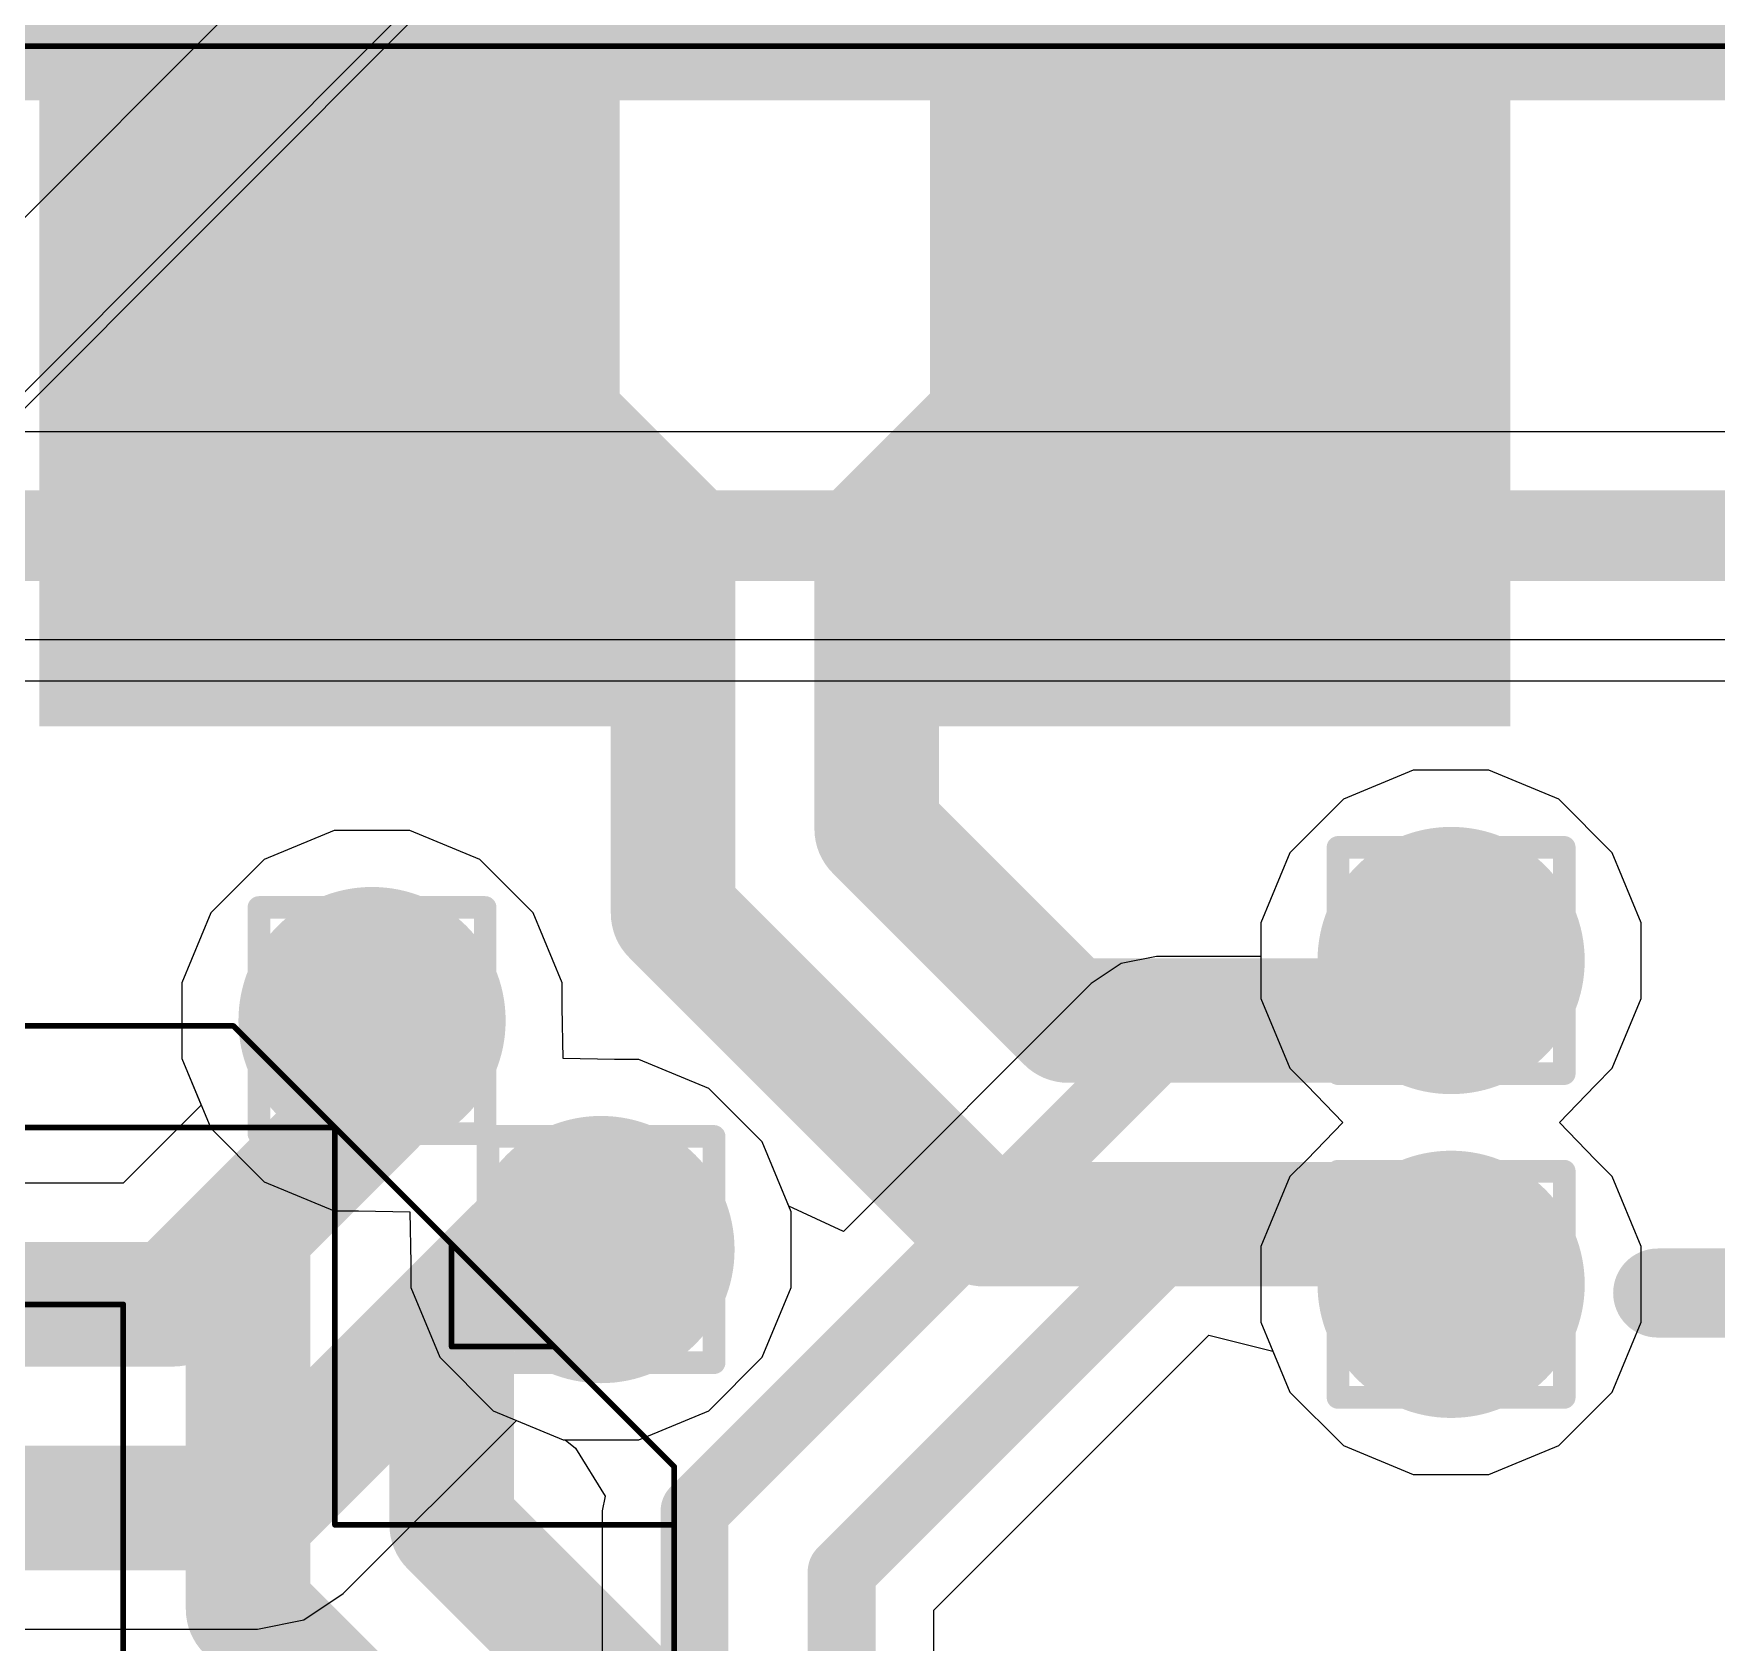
# Model space of a CAD drawing. Header units: inches. Extents: x -6 to 5433, y -4 to 5447.
# Drawn here: x 25.694 to 29.472, y 29.911 to 33.523 of the extents above; entities that cross this region are included whole.
import ezdxf

# ---------------------------------------------------------------- set-up
doc = ezdxf.new("R2010")
doc.units = ezdxf.units.IN
for name, color, linetype in [('Bottom Layer', 5, 'Continuous'), ('Bottom Paste', 16, 'Continuous'), ('Bottom Solder', 6, 'Continuous'), ('Drill Drawing', 1, 'Continuous'), ('Ground', 16, 'Continuous'), ('Mechanical 4', 56, 'Continuous'), ('Power', 76, 'Continuous'), ('Top Layer', 1, 'Continuous'), ('Top Overlay', 2, 'Continuous'), ('Top Solder', 216, 'Continuous'), ('Via Holes', 16, 'Continuous')]:
    doc.layers.add(name, color=color, linetype=linetype)

msp = doc.modelspace()

# ---------------------------------------------------------------- hatches: boundary and pattern name
at = {"layer": 'Bottom Layer'}
for points in [[(26.90814659, 34.26905007999999), (26.90814659, 32.0690494), (25.80814625, 32.0690494), (25.80814625, 34.26905007999999)], [(28.90814767, 34.26905007999999), (28.90814767, 32.0690494), (27.80814733, 32.0690494), (27.80814733, 34.26905007999999)]]:
    msp.add_hatch(color=5, dxfattribs=at).paths.add_polyline_path(points)
h = msp.add_hatch(color=5, dxfattribs=at)
edge = h.paths.add_edge_path()
edge.add_arc((28.8767393, 31.44190816), 0.2999994, 0, 360)
h = msp.add_hatch(color=5, dxfattribs=at)
edge = h.paths.add_edge_path()
edge.add_arc((26.45369106, 31.30700621999999), 0.2999994, 0, 360)
h = msp.add_hatch(color=5, dxfattribs=at)
edge = h.paths.add_edge_path()
edge.add_arc((26.96775658, 30.7929407), 0.2999994, 0, 360)
h = msp.add_hatch(color=5, dxfattribs=at)
edge = h.paths.add_edge_path()
edge.add_arc((28.8767393, 30.71490936), 0.2999994, 0, 360)
at = {"layer": 'Bottom Paste'}
for points in [[(26.90814659, 34.26905007999999), (26.90814659, 32.0690494), (25.80814625, 32.0690494), (25.80814625, 34.26905007999999)], [(28.90814767, 34.26905007999999), (28.90814767, 32.0690494), (27.80814733, 32.0690494), (27.80814733, 34.26905007999999)]]:
    msp.add_hatch(color=16, dxfattribs=at).paths.add_polyline_path(points)
at = {"layer": 'Bottom Solder'}
for points in [[(27.00974659, 34.37065008), (27.00974659, 31.9674494), (25.70654625, 31.9674494), (25.70654625, 34.37065008)], [(29.00974767, 34.37065008), (29.00974767, 31.9674494), (27.70654733, 31.9674494), (27.70654733, 34.37065008)]]:
    msp.add_hatch(color=6, dxfattribs=at).paths.add_polyline_path(points)
at = {"layer": 'Ground'}
h = msp.add_hatch(color=16, dxfattribs=at)
edge = h.paths.add_edge_path()
edge.add_arc((28.8767393, 31.44190816), 0.2999994, 0, 360)
h = msp.add_hatch(color=16, dxfattribs=at)
edge = h.paths.add_edge_path()
edge.add_arc((26.45369106, 31.30700621999999), 0.2999994, 0, 360)
h = msp.add_hatch(color=16, dxfattribs=at)
edge = h.paths.add_edge_path()
edge.add_arc((26.96775658, 30.7929407), 0.2999994, 0, 360)
h = msp.add_hatch(color=16, dxfattribs=at)
edge = h.paths.add_edge_path()
edge.add_arc((28.8767393, 30.71490936), 0.2999994, 0, 360)
at = {"layer": 'Power'}
h = msp.add_hatch(color=76, dxfattribs=at)
edge = h.paths.add_edge_path()
edge.add_arc((28.8767393, 31.44190816), 0.2999994, 0, 360)
h = msp.add_hatch(color=76, dxfattribs=at)
edge = h.paths.add_edge_path()
edge.add_arc((26.45369106, 31.30700621999999), 0.2999994, 0, 360)
h = msp.add_hatch(color=76, dxfattribs=at)
edge = h.paths.add_edge_path()
edge.add_arc((26.96775658, 30.7929407), 0.2999994, 0, 360)
h = msp.add_hatch(color=76, dxfattribs=at)
edge = h.paths.add_edge_path()
edge.add_arc((28.8767393, 30.71490936), 0.2999994, 0, 360)
at = {"layer": 'Top Layer'}
h = msp.add_hatch(color=1, dxfattribs=at)
edge = h.paths.add_edge_path()
edge.add_arc((28.8767393, 31.44190816), 0.2999994, 0, 360)
h = msp.add_hatch(color=1, dxfattribs=at)
edge = h.paths.add_edge_path()
edge.add_arc((26.45369106, 31.30700621999999), 0.2999994, 0, 360)
h = msp.add_hatch(color=1, dxfattribs=at)
edge = h.paths.add_edge_path()
edge.add_arc((26.96775658, 30.7929407), 0.2999994, 0, 360)
h = msp.add_hatch(color=1, dxfattribs=at)
edge = h.paths.add_edge_path()
edge.add_arc((28.8767393, 30.71490936), 0.2999994, 0, 360)
at = {"layer": 'Via Holes'}
h = msp.add_hatch(color=7, dxfattribs=at)
edge = h.paths.add_edge_path()
edge.add_arc((28.8767393, 31.44190816), 0.1499997, 0, 360)
h = msp.add_hatch(color=7, dxfattribs=at)
edge = h.paths.add_edge_path()
edge.add_arc((26.45369106, 31.30700621999999), 0.1499997, 0, 360)
h = msp.add_hatch(color=7, dxfattribs=at)
edge = h.paths.add_edge_path()
edge.add_arc((26.96775658, 30.7929407), 0.1499997, 0, 360)
h = msp.add_hatch(color=7, dxfattribs=at)
edge = h.paths.add_edge_path()
edge.add_arc((28.8767393, 30.71490936), 0.1499997, 0, 360)

# ---------------------------------------------------------------- linework, layer by layer
at = {"layer": 'Bottom Layer'}
msp.add_line((36.28905112, 32.0690494), (18.45814698, 32.0690494), dxfattribs=at)
for points in [[(26.35814642, 33.16904974, 0.2794, 0.2794, 0), (27.12954696, 32.3976492, 0.2794, 0.2794, 0)], [(27.58674696, 32.3976492, 0.2794, 0.2794, 0), (28.3581475, 33.16904974, 0.2794, 0.2794, 0)], [(27.12954696, 31.54770678, 0.2794, 0.2794, 0), (27.12954696, 32.3976492, 0.2794, 0.2794, 0)], [(27.58674696, 31.7370841, 0.2794, 0.2794, 0), (27.58674696, 32.3976492, 0.2794, 0.2794, 0)], [(27.58674696, 31.7370841, 0.2794, 0.2794, 0), (28.0168223, 31.30700876, 0.2794, 0.2794, 0)], [(27.12954696, 31.54770678, 0.2794, 0.2794, 0), (27.82744498, 30.84980876, 0.2794, 0.2794, 0)], [(28.8767393, 31.30701384, 0.2794, 0.2794, 0), (28.8767393, 31.44190816, 0.2794, 0.2794, 0)], [(26.45369106, 31.1162319, 0.2794, 0.2794, 0), (26.45369106, 31.30700621999999, 0.2794, 0.2794, 0)], [(28.0168223, 31.30700876, 0.2794, 0.2794, 0), (28.87673422, 31.30700876, 0.2794, 0.2794, 0)], [(28.87673422, 31.30700876, 0.2794, 0.2794, 0), (28.8767393, 31.30701384, 0.2794, 0.2794, 0)], [(26.17520546, 30.8377463, 0.2794, 0.2794, 0), (26.45369106, 31.1162319, 0.2794, 0.2794, 0)], [(27.82744498, 30.84980876, 0.2794, 0.2794, 0), (28.87673422, 30.84980876, 0.2794, 0.2794, 0)], [(28.87673422, 30.84980876, 0.2794, 0.2794, 0), (28.8767393, 30.84980368, 0.2794, 0.2794, 0)], [(28.8767393, 30.71490936, 0.2794, 0.2794, 0), (28.8767393, 30.84980368, 0.2794, 0.2794, 0)], [(26.17520546, 29.98561948, 0.2794, 0.2794, 0), (26.17520546, 30.8377463, 0.2794, 0.2794, 0)], [(26.63240546, 30.64836898, 0.2794, 0.2794, 0), (26.77697718, 30.7929407, 0.2794, 0.2794, 0)], [(26.77697718, 30.7929407, 0.2794, 0.2794, 0), (26.96775658, 30.7929407, 0.2794, 0.2794, 0)], [(26.63240546, 30.1749968, 0.2794, 0.2794, 0), (26.63240546, 30.64836898, 0.2794, 0.2794, 0)], [(26.63240546, 30.1749968, 0.2794, 0.2794, 0), (29.33393422, 27.47346804, 0.2794, 0.2794, 0)], [(26.17520546, 29.98561948, 0.2794, 0.2794, 0), (28.87673422, 27.28409072, 0.2794, 0.2794, 0)]]:
    msp.add_lwpolyline(points, format="xyseb", dxfattribs=at)
for points in [[(26.28829642, 33.16904974, 0.1397, 0.1397, 1), (26.42799642, 33.16904974, 0.1397, 0.1397, 1)], [(28.2882975, 33.16904974, 0.1397, 0.1397, 1), (28.4279975, 33.16904974, 0.1397, 0.1397, 1)], [(27.05969696, 32.3976492, 0.1397, 0.1397, 1), (27.19939696, 32.3976492, 0.1397, 0.1397, 1)], [(27.05969696, 32.3976492, 0.1397, 0.1397, 1), (27.19939696, 32.3976492, 0.1397, 0.1397, 1)], [(27.51689696, 32.3976492, 0.1397, 0.1397, 1), (27.65659696, 32.3976492, 0.1397, 0.1397, 1)], [(27.51689696, 32.3976492, 0.1397, 0.1397, 1), (27.65659696, 32.3976492, 0.1397, 0.1397, 1)], [(27.51689696, 31.7370841, 0.1397, 0.1397, 1), (27.65659696, 31.7370841, 0.1397, 0.1397, 1)], [(27.51689696, 31.7370841, 0.1397, 0.1397, 1), (27.65659696, 31.7370841, 0.1397, 0.1397, 1)], [(27.05969696, 31.54770678, 0.1397, 0.1397, 1), (27.19939696, 31.54770678, 0.1397, 0.1397, 1)], [(27.05969696, 31.54770678, 0.1397, 0.1397, 1), (27.19939696, 31.54770678, 0.1397, 0.1397, 1)], [(28.8068893, 31.44190816, 0.1397, 0.1397, 1), (28.9465893, 31.44190816, 0.1397, 0.1397, 1)], [(26.38384106, 31.30700621999999, 0.1397, 0.1397, 1), (26.52354106, 31.30700621999999, 0.1397, 0.1397, 1)], [(27.9469723, 31.30700876, 0.1397, 0.1397, 1), (28.0866723, 31.30700876, 0.1397, 0.1397, 1)], [(27.9469723, 31.30700876, 0.1397, 0.1397, 1), (28.0866723, 31.30700876, 0.1397, 0.1397, 1)], [(28.80688422, 31.30700876, 0.1397, 0.1397, 1), (28.94658422, 31.30700876, 0.1397, 0.1397, 1)], [(28.80688422, 31.30700876, 0.1397, 0.1397, 1), (28.94658422, 31.30700876, 0.1397, 0.1397, 1)], [(28.8068893, 31.30701384, 0.1397, 0.1397, 1), (28.9465893, 31.30701384, 0.1397, 0.1397, 1)], [(28.8068893, 31.30701384, 0.1397, 0.1397, 1), (28.9465893, 31.30701384, 0.1397, 0.1397, 1)], [(26.38384106, 31.1162319, 0.1397, 0.1397, 1), (26.52354106, 31.1162319, 0.1397, 0.1397, 1)], [(26.38384106, 31.1162319, 0.1397, 0.1397, 1), (26.52354106, 31.1162319, 0.1397, 0.1397, 1)], [(27.75759498, 30.84980876, 0.1397, 0.1397, 1), (27.89729498, 30.84980876, 0.1397, 0.1397, 1)], [(27.75759498, 30.84980876, 0.1397, 0.1397, 1), (27.89729498, 30.84980876, 0.1397, 0.1397, 1)], [(28.80688422, 30.84980876, 0.1397, 0.1397, 1), (28.94658422, 30.84980876, 0.1397, 0.1397, 1)], [(28.80688422, 30.84980876, 0.1397, 0.1397, 1), (28.94658422, 30.84980876, 0.1397, 0.1397, 1)], [(28.8068893, 30.84980368, 0.1397, 0.1397, 1), (28.9465893, 30.84980368, 0.1397, 0.1397, 1)], [(28.8068893, 30.84980368, 0.1397, 0.1397, 1), (28.9465893, 30.84980368, 0.1397, 0.1397, 1)], [(26.10535546, 30.8377463, 0.1397, 0.1397, 1), (26.24505546, 30.8377463, 0.1397, 0.1397, 1)], [(26.10535546, 30.8377463, 0.1397, 0.1397, 1), (26.24505546, 30.8377463, 0.1397, 0.1397, 1)], [(26.70712718, 30.7929407, 0.1397, 0.1397, 1), (26.84682718, 30.7929407, 0.1397, 0.1397, 1)], [(26.70712718, 30.7929407, 0.1397, 0.1397, 1), (26.84682718, 30.7929407, 0.1397, 0.1397, 1)], [(26.89790658, 30.7929407, 0.1397, 0.1397, 1), (27.03760658, 30.7929407, 0.1397, 0.1397, 1)], [(28.8068893, 30.71490936, 0.1397, 0.1397, 1), (28.9465893, 30.71490936, 0.1397, 0.1397, 1)], [(26.56255546, 30.64836898, 0.1397, 0.1397, 1), (26.70225546, 30.64836898, 0.1397, 0.1397, 1)], [(26.56255546, 30.64836898, 0.1397, 0.1397, 1), (26.70225546, 30.64836898, 0.1397, 0.1397, 1)], [(26.56255546, 30.1749968, 0.1397, 0.1397, 1), (26.70225546, 30.1749968, 0.1397, 0.1397, 1)], [(26.56255546, 30.1749968, 0.1397, 0.1397, 1), (26.70225546, 30.1749968, 0.1397, 0.1397, 1)], [(26.10535546, 29.98561948, 0.1397, 0.1397, 1), (26.24505546, 29.98561948, 0.1397, 0.1397, 1)], [(26.10535546, 29.98561948, 0.1397, 0.1397, 1), (26.24505546, 29.98561948, 0.1397, 0.1397, 1)]]:
    msp.add_lwpolyline(points, format="xyseb", close=True, dxfattribs=at)
at = {"layer": 'Bottom Solder'}
for p in [(12.48452672, 19.90351874), (13.15449744, 20.14521752)]:
    msp.add_line(p, (5432.852131479999, 5447.49311058), dxfattribs=at)
at = {"layer": 'Drill Drawing'}
for points in [[(28.6227393, 31.69590816, 0.0508, 0.0508, 0), (29.1307393, 31.69590816, 0.0508, 0.0508, 0)], [(28.6227393, 31.18790816, 0.0508, 0.0508, 0), (28.6227393, 31.69590816, 0.0508, 0.0508, 0)], [(29.1307393, 31.18790816, 0.0508, 0.0508, 0), (29.1307393, 31.69590816, 0.0508, 0.0508, 0)], [(28.7243393, 31.59430816, 0.0508, 0.0508, 0), (29.0291393, 31.59430816, 0.0508, 0.0508, 0)], [(28.7243393, 31.28950816, 0.0508, 0.0508, 0), (28.7243393, 31.59430816, 0.0508, 0.0508, 0)], [(29.0291393, 31.28950816, 0.0508, 0.0508, 0), (29.0291393, 31.59430816, 0.0508, 0.0508, 0)], [(26.19969106, 31.56100622, 0.0508, 0.0508, 0), (26.70769106, 31.56100622, 0.0508, 0.0508, 0)], [(26.19969106, 31.05300622, 0.0508, 0.0508, 0), (26.19969106, 31.56100622, 0.0508, 0.0508, 0)], [(26.70769106, 31.05300622, 0.0508, 0.0508, 0), (26.70769106, 31.56100622, 0.0508, 0.0508, 0)], [(26.30129106, 31.45940621999999, 0.0508, 0.0508, 0), (26.60609106, 31.45940621999999, 0.0508, 0.0508, 0)], [(26.30129106, 31.15460621999999, 0.0508, 0.0508, 0), (26.30129106, 31.45940621999999, 0.0508, 0.0508, 0)], [(26.60609106, 31.15460621999999, 0.0508, 0.0508, 0), (26.60609106, 31.45940621999999, 0.0508, 0.0508, 0)], [(28.7243393, 31.28950816, 0.0508, 0.0508, 0), (29.0291393, 31.28950816, 0.0508, 0.0508, 0)], [(28.6227393, 31.18790816, 0.0508, 0.0508, 0), (29.1307393, 31.18790816, 0.0508, 0.0508, 0)], [(26.30129106, 31.15460621999999, 0.0508, 0.0508, 0), (26.60609106, 31.15460621999999, 0.0508, 0.0508, 0)], [(26.19969106, 31.05300622, 0.0508, 0.0508, 0), (26.70769106, 31.05300622, 0.0508, 0.0508, 0)], [(26.71375658, 31.0469407, 0.0508, 0.0508, 0), (27.22175658, 31.0469407, 0.0508, 0.0508, 0)], [(26.71375658, 30.53894069999999, 0.0508, 0.0508, 0), (26.71375658, 31.0469407, 0.0508, 0.0508, 0)], [(27.22175658, 30.53894069999999, 0.0508, 0.0508, 0), (27.22175658, 31.0469407, 0.0508, 0.0508, 0)], [(28.6227393, 30.96890935999999, 0.0508, 0.0508, 0), (29.1307393, 30.96890935999999, 0.0508, 0.0508, 0)], [(28.6227393, 30.46090936, 0.0508, 0.0508, 0), (28.6227393, 30.96890935999999, 0.0508, 0.0508, 0)], [(29.1307393, 30.46090936, 0.0508, 0.0508, 0), (29.1307393, 30.96890935999999, 0.0508, 0.0508, 0)], [(26.81535658, 30.9453407, 0.0508, 0.0508, 0), (27.12015658, 30.9453407, 0.0508, 0.0508, 0)], [(26.81535658, 30.6405407, 0.0508, 0.0508, 0), (26.81535658, 30.9453407, 0.0508, 0.0508, 0)], [(27.12015658, 30.6405407, 0.0508, 0.0508, 0), (27.12015658, 30.9453407, 0.0508, 0.0508, 0)], [(28.7243393, 30.86730936, 0.0508, 0.0508, 0), (29.0291393, 30.86730936, 0.0508, 0.0508, 0)], [(28.7243393, 30.56250936, 0.0508, 0.0508, 0), (28.7243393, 30.86730936, 0.0508, 0.0508, 0)], [(29.0291393, 30.56250936, 0.0508, 0.0508, 0), (29.0291393, 30.86730936, 0.0508, 0.0508, 0)], [(26.81535658, 30.6405407, 0.0508, 0.0508, 0), (27.12015658, 30.6405407, 0.0508, 0.0508, 0)], [(28.7243393, 30.56250936, 0.0508, 0.0508, 0), (29.0291393, 30.56250936, 0.0508, 0.0508, 0)], [(26.71375658, 30.53894069999999, 0.0508, 0.0508, 0), (27.22175658, 30.53894069999999, 0.0508, 0.0508, 0)], [(28.6227393, 30.46090936, 0.0508, 0.0508, 0), (29.1307393, 30.46090936, 0.0508, 0.0508, 0)]]:
    msp.add_lwpolyline(points, format="xyseb", dxfattribs=at)
for points in [[(28.6100393, 31.69590816, 0.0254, 0.0254, 1), (28.6354393, 31.69590816, 0.0254, 0.0254, 1)], [(28.6100393, 31.69590816, 0.0254, 0.0254, 1), (28.6354393, 31.69590816, 0.0254, 0.0254, 1)], [(29.1180393, 31.69590816, 0.0254, 0.0254, 1), (29.1434393, 31.69590816, 0.0254, 0.0254, 1)], [(29.1180393, 31.69590816, 0.0254, 0.0254, 1), (29.1434393, 31.69590816, 0.0254, 0.0254, 1)], [(28.7116393, 31.59430816, 0.0254, 0.0254, 1), (28.7370393, 31.59430816, 0.0254, 0.0254, 1)], [(28.7116393, 31.59430816, 0.0254, 0.0254, 1), (28.7370393, 31.59430816, 0.0254, 0.0254, 1)], [(29.0164393, 31.59430816, 0.0254, 0.0254, 1), (29.0418393, 31.59430816, 0.0254, 0.0254, 1)], [(29.0164393, 31.59430816, 0.0254, 0.0254, 1), (29.0418393, 31.59430816, 0.0254, 0.0254, 1)], [(26.18699106, 31.56100622, 0.0254, 0.0254, 1), (26.21239106, 31.56100622, 0.0254, 0.0254, 1)], [(26.18699106, 31.56100622, 0.0254, 0.0254, 1), (26.21239106, 31.56100622, 0.0254, 0.0254, 1)], [(26.69499106, 31.56100622, 0.0254, 0.0254, 1), (26.72039106, 31.56100622, 0.0254, 0.0254, 1)], [(26.69499106, 31.56100622, 0.0254, 0.0254, 1), (26.72039106, 31.56100622, 0.0254, 0.0254, 1)], [(26.28859106, 31.45940621999999, 0.0254, 0.0254, 1), (26.31399106, 31.45940621999999, 0.0254, 0.0254, 1)], [(26.28859106, 31.45940621999999, 0.0254, 0.0254, 1), (26.31399106, 31.45940621999999, 0.0254, 0.0254, 1)], [(26.59339106, 31.45940621999999, 0.0254, 0.0254, 1), (26.61879106, 31.45940621999999, 0.0254, 0.0254, 1)], [(26.59339106, 31.45940621999999, 0.0254, 0.0254, 1), (26.61879106, 31.45940621999999, 0.0254, 0.0254, 1)], [(28.7116393, 31.28950816, 0.0254, 0.0254, 1), (28.7370393, 31.28950816, 0.0254, 0.0254, 1)], [(28.7116393, 31.28950816, 0.0254, 0.0254, 1), (28.7370393, 31.28950816, 0.0254, 0.0254, 1)], [(29.0164393, 31.28950816, 0.0254, 0.0254, 1), (29.0418393, 31.28950816, 0.0254, 0.0254, 1)], [(29.0164393, 31.28950816, 0.0254, 0.0254, 1), (29.0418393, 31.28950816, 0.0254, 0.0254, 1)], [(28.6100393, 31.18790816, 0.0254, 0.0254, 1), (28.6354393, 31.18790816, 0.0254, 0.0254, 1)], [(28.6100393, 31.18790816, 0.0254, 0.0254, 1), (28.6354393, 31.18790816, 0.0254, 0.0254, 1)], [(29.1180393, 31.18790816, 0.0254, 0.0254, 1), (29.1434393, 31.18790816, 0.0254, 0.0254, 1)], [(29.1180393, 31.18790816, 0.0254, 0.0254, 1), (29.1434393, 31.18790816, 0.0254, 0.0254, 1)], [(26.28859106, 31.15460621999999, 0.0254, 0.0254, 1), (26.31399106, 31.15460621999999, 0.0254, 0.0254, 1)], [(26.28859106, 31.15460621999999, 0.0254, 0.0254, 1), (26.31399106, 31.15460621999999, 0.0254, 0.0254, 1)], [(26.59339106, 31.15460621999999, 0.0254, 0.0254, 1), (26.61879106, 31.15460621999999, 0.0254, 0.0254, 1)], [(26.59339106, 31.15460621999999, 0.0254, 0.0254, 1), (26.61879106, 31.15460621999999, 0.0254, 0.0254, 1)], [(26.18699106, 31.05300622, 0.0254, 0.0254, 1), (26.21239106, 31.05300622, 0.0254, 0.0254, 1)], [(26.18699106, 31.05300622, 0.0254, 0.0254, 1), (26.21239106, 31.05300622, 0.0254, 0.0254, 1)], [(26.69499106, 31.05300622, 0.0254, 0.0254, 1), (26.72039106, 31.05300622, 0.0254, 0.0254, 1)], [(26.69499106, 31.05300622, 0.0254, 0.0254, 1), (26.72039106, 31.05300622, 0.0254, 0.0254, 1)], [(26.70105658, 31.0469407, 0.0254, 0.0254, 1), (26.72645658, 31.0469407, 0.0254, 0.0254, 1)], [(26.70105658, 31.0469407, 0.0254, 0.0254, 1), (26.72645658, 31.0469407, 0.0254, 0.0254, 1)], [(27.20905658, 31.0469407, 0.0254, 0.0254, 1), (27.23445658, 31.0469407, 0.0254, 0.0254, 1)], [(27.20905658, 31.0469407, 0.0254, 0.0254, 1), (27.23445658, 31.0469407, 0.0254, 0.0254, 1)], [(28.6100393, 30.96890935999999, 0.0254, 0.0254, 1), (28.6354393, 30.96890935999999, 0.0254, 0.0254, 1)], [(28.6100393, 30.96890935999999, 0.0254, 0.0254, 1), (28.6354393, 30.96890935999999, 0.0254, 0.0254, 1)], [(29.1180393, 30.96890935999999, 0.0254, 0.0254, 1), (29.1434393, 30.96890935999999, 0.0254, 0.0254, 1)], [(29.1180393, 30.96890935999999, 0.0254, 0.0254, 1), (29.1434393, 30.96890935999999, 0.0254, 0.0254, 1)], [(26.80265658, 30.9453407, 0.0254, 0.0254, 1), (26.82805658, 30.9453407, 0.0254, 0.0254, 1)], [(26.80265658, 30.9453407, 0.0254, 0.0254, 1), (26.82805658, 30.9453407, 0.0254, 0.0254, 1)], [(27.10745658, 30.9453407, 0.0254, 0.0254, 1), (27.13285658, 30.9453407, 0.0254, 0.0254, 1)], [(27.10745658, 30.9453407, 0.0254, 0.0254, 1), (27.13285658, 30.9453407, 0.0254, 0.0254, 1)], [(28.7116393, 30.86730936, 0.0254, 0.0254, 1), (28.7370393, 30.86730936, 0.0254, 0.0254, 1)], [(28.7116393, 30.86730936, 0.0254, 0.0254, 1), (28.7370393, 30.86730936, 0.0254, 0.0254, 1)], [(29.0164393, 30.86730936, 0.0254, 0.0254, 1), (29.0418393, 30.86730936, 0.0254, 0.0254, 1)], [(29.0164393, 30.86730936, 0.0254, 0.0254, 1), (29.0418393, 30.86730936, 0.0254, 0.0254, 1)], [(26.80265658, 30.6405407, 0.0254, 0.0254, 1), (26.82805658, 30.6405407, 0.0254, 0.0254, 1)], [(26.80265658, 30.6405407, 0.0254, 0.0254, 1), (26.82805658, 30.6405407, 0.0254, 0.0254, 1)], [(27.10745658, 30.6405407, 0.0254, 0.0254, 1), (27.13285658, 30.6405407, 0.0254, 0.0254, 1)], [(27.10745658, 30.6405407, 0.0254, 0.0254, 1), (27.13285658, 30.6405407, 0.0254, 0.0254, 1)], [(28.7116393, 30.56250936, 0.0254, 0.0254, 1), (28.7370393, 30.56250936, 0.0254, 0.0254, 1)], [(28.7116393, 30.56250936, 0.0254, 0.0254, 1), (28.7370393, 30.56250936, 0.0254, 0.0254, 1)], [(29.0164393, 30.56250936, 0.0254, 0.0254, 1), (29.0418393, 30.56250936, 0.0254, 0.0254, 1)], [(29.0164393, 30.56250936, 0.0254, 0.0254, 1), (29.0418393, 30.56250936, 0.0254, 0.0254, 1)], [(26.70105658, 30.53894069999999, 0.0254, 0.0254, 1), (26.72645658, 30.53894069999999, 0.0254, 0.0254, 1)], [(26.70105658, 30.53894069999999, 0.0254, 0.0254, 1), (26.72645658, 30.53894069999999, 0.0254, 0.0254, 1)], [(27.20905658, 30.53894069999999, 0.0254, 0.0254, 1), (27.23445658, 30.53894069999999, 0.0254, 0.0254, 1)], [(27.20905658, 30.53894069999999, 0.0254, 0.0254, 1), (27.23445658, 30.53894069999999, 0.0254, 0.0254, 1)], [(28.6100393, 30.46090936, 0.0254, 0.0254, 1), (28.6354393, 30.46090936, 0.0254, 0.0254, 1)], [(28.6100393, 30.46090936, 0.0254, 0.0254, 1), (28.6354393, 30.46090936, 0.0254, 0.0254, 1)], [(29.1180393, 30.46090936, 0.0254, 0.0254, 1), (29.1434393, 30.46090936, 0.0254, 0.0254, 1)], [(29.1180393, 30.46090936, 0.0254, 0.0254, 1), (29.1434393, 30.46090936, 0.0254, 0.0254, 1)]]:
    msp.add_lwpolyline(points, format="xyseb", close=True, dxfattribs=at)
at = {"layer": 'Ground'}
for p, q in [((32.97564144, 32.62904065999999), (16.6654988, 32.62904065999999)), ((6.858749299999999, 32.16288462), (32.87909858, 32.16288462)), ((28.79180424, 31.86890756), (28.63486526, 31.8038988)), ((28.96167436, 31.86890756), (28.79180424, 31.86890756)), ((29.11861334, 31.8038988), (28.96167436, 31.86890756)), ((28.63486526, 31.8038988), (28.51474866, 31.6837822)), ((29.23872994, 31.6837822), (29.11861334, 31.8038988)), ((26.368756, 31.73400562), (26.21181702, 31.66899686)), ((26.53862612, 31.73400562), (26.368756, 31.73400562)), ((26.6955651, 31.66899686), (26.53862612, 31.73400562)), ((26.21181702, 31.66899686), (26.09170042, 31.54888026)), ((26.8156817, 31.54888026), (26.6955651, 31.66899686)), ((28.51474866, 31.6837822), (28.4497399, 31.52684322)), ((29.3037387, 31.52684322), (29.23872994, 31.6837822)), ((26.09170042, 31.54888026), (26.02669166, 31.39194128)), ((26.88069046, 31.39194128), (26.8156817, 31.54888026)), ((28.4497399, 31.52684322), (28.4497399, 31.45068894)), ((29.3037387, 31.3569731), (29.3037387, 31.52684322)), ((28.21532076, 31.45068894), (28.13603466, 31.43491808)), ((28.4497399, 31.45068894), (28.21532076, 31.45068894)), ((28.13603466, 31.43491808), (28.06882118, 31.39000834)), ((26.02669166, 31.39194128), (26.02669166, 31.22207116)), ((26.88069046, 31.33727286), (26.88069046, 31.39194128)), ((28.0688161, 31.39000072), (27.51209128, 30.8332759)), ((28.06882118, 31.39000834), (28.0688161, 31.39000072)), ((26.88278596, 31.2220356), (26.88069046, 31.33727286)), ((29.23872994, 31.20003412), (29.3037387, 31.3569731)), ((26.02669166, 31.22207116), (26.09170042, 31.06513218)), ((26.99802322, 31.2199401), (26.88278596, 31.2220356)), ((27.05269164, 31.2199401), (26.99802322, 31.2199401)), ((27.20963062, 31.15493134), (27.05269164, 31.2199401)), ((29.20007114, 31.16137532), (29.23872994, 31.20003412)), ((27.32974722, 31.03481474), (27.20963062, 31.15493134)), ((29.1200713, 31.07840876), (29.20007114, 31.16137532)), ((26.09170042, 31.06513218), (26.21181702, 30.94501558)), ((29.20007114, 30.9954422), (29.1200713, 31.07840876)), ((27.38957946, 30.89037256), (27.32974722, 31.03481474)), ((29.23872994, 30.9567834), (29.20007114, 30.9954422)), ((29.3037387, 30.79984442), (29.23872994, 30.9567834)), ((26.21181702, 30.94501558), (26.368756, 30.88000682)), ((26.368756, 30.88000682), (26.42342442, 30.88000682)), ((26.42342442, 30.88000682), (26.53866168, 30.87791132)), ((26.53866168, 30.87791132), (26.54075718, 30.76267406)), ((27.51209128, 30.8332759), (27.38957946, 30.89037256)), ((29.3037387, 30.6299743), (29.3037387, 30.79984442)), ((26.54075718, 30.76267406), (26.54075718, 30.70800564)), ((26.54075718, 30.70800564), (26.60576594, 30.55106666)), ((29.23872994, 30.47303532), (29.3037387, 30.6299743)), ((27.71524556, 29.98346302), (28.33240714, 30.60062714)), ((28.33240714, 30.60062714), (28.476575, 30.56518906)), ((26.60576594, 30.55106666), (26.72588254, 30.43095006)), ((28.476575, 30.56518906), (28.51474866, 30.47303532)), ((28.51474866, 30.47303532), (28.63486526, 30.35291872)), ((29.11861334, 30.35291872), (29.23872994, 30.47303532)), ((26.72588254, 30.43095006), (26.88282152, 30.3659413)), ((26.88282152, 30.3659413), (26.88756878, 30.3659413)), ((26.88756878, 30.3659413), (26.91086058, 30.3469548)), ((26.91086058, 30.3469548), (26.9772257, 30.23893876)), ((28.63486526, 30.35291872), (28.79180424, 30.28790996)), ((28.96167436, 30.28790996), (29.11861334, 30.35291872)), ((28.79180424, 30.28790996), (28.96167436, 30.28790996)), ((26.9772257, 30.23893876), (26.97068266, 30.20605338)), ((26.97068266, 30.20605338), (26.9706852, 30.20604068)), ((26.9706852, 30.20604068), (26.9706852, 27.1939385)), ((27.71524556, 28.87558106), (27.71524556, 29.98346302))]:
    msp.add_line(p, q, dxfattribs=at)
for points in [[(6.51336264, 32.39596264, 0.2032, 0.2032, 0), (32.97564144, 32.39596264, 0.2032, 0.2032, 0)], [(28.6783399, 31.24350876, 0.1524, 0.1524, 0), (28.8767393, 31.44190816, 0.1524, 0.1524, 0)], [(27.17786538, 30.20605338, 0.1524, 0.1524, 0), (28.21532076, 31.24350876, 0.1524, 0.1524, 0)], [(28.21532076, 31.24350876, 0.1524, 0.1524, 0), (28.6783399, 31.24350876, 0.1524, 0.1524, 0)], [(27.50806538, 30.069282, 0.1524, 0.1524, 0), (28.35209214, 30.91330876, 0.1524, 0.1524, 0)], [(28.35209214, 30.91330876, 0.1524, 0.1524, 0), (28.6783399, 30.91330876, 0.1524, 0.1524, 0)], [(28.6783399, 30.91330876, 0.1524, 0.1524, 0), (28.8767393, 30.71490936, 0.1524, 0.1524, 0)], [(27.17786538, 27.10812206, 0.1524, 0.1524, 0), (27.17786538, 30.20605338, 0.1524, 0.1524, 0)], [(27.50806538, 30.06177376, 0.1524, 0.1524, 0), (27.50806538, 30.069282, 0.1524, 0.1524, 0)], [(27.50806538, 28.86348304, 0.1524, 0.1524, 0), (27.50806538, 30.06177376, 0.1524, 0.1524, 0)]]:
    msp.add_lwpolyline(points, format="xyseb", dxfattribs=at)
for points in [[(28.8386393, 31.44190816, 0.0762, 0.0762, 1), (28.9148393, 31.44190816, 0.0762, 0.0762, 1)], [(28.17722076, 31.24350876, 0.0762, 0.0762, 1), (28.25342076, 31.24350876, 0.0762, 0.0762, 1)], [(28.17722076, 31.24350876, 0.0762, 0.0762, 1), (28.25342076, 31.24350876, 0.0762, 0.0762, 1)], [(28.6402399, 31.24350876, 0.0762, 0.0762, 1), (28.7164399, 31.24350876, 0.0762, 0.0762, 1)], [(28.6402399, 31.24350876, 0.0762, 0.0762, 1), (28.7164399, 31.24350876, 0.0762, 0.0762, 1)], [(28.31399214, 30.91330876, 0.0762, 0.0762, 1), (28.39019214, 30.91330876, 0.0762, 0.0762, 1)], [(28.31399214, 30.91330876, 0.0762, 0.0762, 1), (28.39019214, 30.91330876, 0.0762, 0.0762, 1)], [(28.6402399, 30.91330876, 0.0762, 0.0762, 1), (28.7164399, 30.91330876, 0.0762, 0.0762, 1)], [(28.6402399, 30.91330876, 0.0762, 0.0762, 1), (28.7164399, 30.91330876, 0.0762, 0.0762, 1)], [(28.8386393, 30.71490936, 0.0762, 0.0762, 1), (28.9148393, 30.71490936, 0.0762, 0.0762, 1)], [(27.13976538, 30.20605338, 0.0762, 0.0762, 1), (27.21596538, 30.20605338, 0.0762, 0.0762, 1)], [(27.13976538, 30.20605338, 0.0762, 0.0762, 1), (27.21596538, 30.20605338, 0.0762, 0.0762, 1)], [(27.46996538, 30.069282, 0.0762, 0.0762, 1), (27.54616538, 30.069282, 0.0762, 0.0762, 1)], [(27.46996538, 30.069282, 0.0762, 0.0762, 1), (27.54616538, 30.069282, 0.0762, 0.0762, 1)], [(27.46996538, 30.06177376, 0.0762, 0.0762, 1), (27.54616538, 30.06177376, 0.0762, 0.0762, 1)], [(27.46996538, 30.06177376, 0.0762, 0.0762, 1), (27.54616538, 30.06177376, 0.0762, 0.0762, 1)]]:
    msp.add_lwpolyline(points, format="xyseb", close=True, dxfattribs=at)
at = {"layer": 'Mechanical 4'}
for points in [[(-2.50000008, 33.49999904, 0.254, 0.254, 0), (67.49999962, 33.49999904, 0.254, 0.254, 0)], [(-2.50279916, 33.49497492, 0.0127, 0.0127, 0), (67.49720054, 33.49497492, 0.0127, 0.0127, 0)], [(4.3523535, 31.2949463, 0.0127, 0.0127, 0), (26.1424547, 31.2949463, 0.0127, 0.0127, 0)], [(26.1424547, 31.2949463, 0.0127, 0.0127, 0), (26.63240546, 30.80499554, 0.0127, 0.0127, 0)], [(25.17040432, 31.06699654, 0.0127, 0.0127, 0), (26.37040446, 31.06699654, 0.0127, 0.0127, 0)], [(26.37040446, 30.1749968, 0.0127, 0.0127, 0), (26.37040446, 31.06699654, 0.0127, 0.0127, 0)], [(26.63240546, 30.5749452, 0.0127, 0.0127, 0), (26.63240546, 30.80499554, 0.0127, 0.0127, 0)], [(26.63240546, 30.80499554, 0.0127, 0.0127, 0), (27.13240446, 30.30499654, 0.0127, 0.0127, 0)], [(24.6136541, 30.66994628, 0.0127, 0.0127, 0), (25.8949063, 30.66994628, 0.0127, 0.0127, 0)], [(25.8949063, 29.86994534, 0.0127, 0.0127, 0), (25.8949063, 30.66994628, 0.0127, 0.0127, 0)], [(26.63240546, 30.5749452, 0.0127, 0.0127, 0), (26.8624558, 30.5749452, 0.0127, 0.0127, 0)], [(27.13240446, 26.29494614, 0.0127, 0.0127, 0), (27.13240446, 30.30499654, 0.0127, 0.0127, 0)], [(26.37040446, 30.1749968, 0.0127, 0.0127, 0), (27.13240446, 30.1749968, 0.0127, 0.0127, 0)]]:
    msp.add_lwpolyline(points, format="xyseb", dxfattribs=at)
for points in [[(26.1392797, 31.2949463, 0.00635, 0.00635, 1), (26.1456297, 31.2949463, 0.00635, 0.00635, 1)], [(26.1392797, 31.2949463, 0.00635, 0.00635, 1), (26.1456297, 31.2949463, 0.00635, 0.00635, 1)], [(26.36722946, 31.06699654, 0.00635, 0.00635, 1), (26.37357945999999, 31.06699654, 0.00635, 0.00635, 1)], [(26.36722946, 31.06699654, 0.00635, 0.00635, 1), (26.37357945999999, 31.06699654, 0.00635, 0.00635, 1)], [(26.62923046, 30.80499554, 0.00635, 0.00635, 1), (26.63558046, 30.80499554, 0.00635, 0.00635, 1)], [(26.62923046, 30.80499554, 0.00635, 0.00635, 1), (26.63558046, 30.80499554, 0.00635, 0.00635, 1)], [(26.62923046, 30.80499554, 0.00635, 0.00635, 1), (26.63558046, 30.80499554, 0.00635, 0.00635, 1)], [(25.8917313, 30.66994628, 0.00635, 0.00635, 1), (25.8980813, 30.66994628, 0.00635, 0.00635, 1)], [(25.8917313, 30.66994628, 0.00635, 0.00635, 1), (25.8980813, 30.66994628, 0.00635, 0.00635, 1)], [(26.62923046, 30.5749452, 0.00635, 0.00635, 1), (26.63558046, 30.5749452, 0.00635, 0.00635, 1)], [(26.62923046, 30.5749452, 0.00635, 0.00635, 1), (26.63558046, 30.5749452, 0.00635, 0.00635, 1)], [(26.8592808, 30.5749452, 0.00635, 0.00635, 1), (26.8656308, 30.5749452, 0.00635, 0.00635, 1)], [(27.12922946, 30.30499654, 0.00635, 0.00635, 1), (27.13557946, 30.30499654, 0.00635, 0.00635, 1)], [(27.12922946, 30.30499654, 0.00635, 0.00635, 1), (27.13557946, 30.30499654, 0.00635, 0.00635, 1)], [(26.36722946, 30.1749968, 0.00635, 0.00635, 1), (26.37357945999999, 30.1749968, 0.00635, 0.00635, 1)], [(26.36722946, 30.1749968, 0.00635, 0.00635, 1), (26.37357945999999, 30.1749968, 0.00635, 0.00635, 1)], [(27.12922946, 30.1749968, 0.00635, 0.00635, 1), (27.13557946, 30.1749968, 0.00635, 0.00635, 1)]]:
    msp.add_lwpolyline(points, format="xyseb", close=True, dxfattribs=at)
at = {"layer": 'Power'}
for p, q in [((28.79180424, 31.86890756), (28.63486526, 31.8038988)), ((28.96167436, 31.86890756), (28.79180424, 31.86890756)), ((29.11861334, 31.8038988), (28.96167436, 31.86890756)), ((28.63486526, 31.8038988), (28.51474866, 31.6837822)), ((29.23872994, 31.6837822), (29.11861334, 31.8038988)), ((26.368756, 31.73400562), (26.21181702, 31.66899686)), ((26.53862612, 31.73400562), (26.368756, 31.73400562)), ((26.6955651, 31.66899686), (26.53862612, 31.73400562)), ((26.21181702, 31.66899686), (26.09170042, 31.54888026)), ((26.8156817, 31.54888026), (26.6955651, 31.66899686)), ((28.51474866, 31.6837822), (28.4497399, 31.52684322)), ((29.3037387, 31.52684322), (29.23872994, 31.6837822)), ((26.09170042, 31.54888026), (26.02669166, 31.39194128)), ((26.88069046, 31.39194128), (26.8156817, 31.54888026)), ((28.4497399, 31.52684322), (28.4497399, 31.3569731)), ((29.3037387, 31.3569731), (29.3037387, 31.52684322)), ((26.02669166, 31.39194128), (26.02669166, 31.22207116)), ((26.88069046, 31.33727286), (26.88069046, 31.39194128)), ((26.88278596, 31.2220356), (26.88069046, 31.33727286)), ((28.4497399, 31.3569731), (28.51474866, 31.20003412)), ((29.23872994, 31.20003412), (29.3037387, 31.3569731)), ((26.02669166, 31.22207116), (26.09170042, 31.06513218)), ((26.99802322, 31.2199401), (26.88278596, 31.2220356)), ((27.05269164, 31.2199401), (26.99802322, 31.2199401)), ((27.20963062, 31.15493134), (27.05269164, 31.2199401)), ((28.51474866, 31.20003412), (28.55340746, 31.16137532)), ((29.20007114, 31.16137532), (29.23872994, 31.20003412)), ((27.32974722, 31.03481474), (27.20963062, 31.15493134)), ((28.55340746, 31.16137532), (28.63340729999999, 31.07840876)), ((29.1200713, 31.07840876), (29.20007114, 31.16137532)), ((26.09170042, 31.06513218), (26.21181702, 30.94501558)), ((28.63340729999999, 31.07840876), (28.55340746, 30.9954422)), ((29.20007114, 30.9954422), (29.1200713, 31.07840876)), ((27.39475598, 30.87787576), (27.32974722, 31.03481474)), ((28.55340746, 30.9954422), (28.51474866, 30.9567834)), ((29.23872994, 30.9567834), (29.20007114, 30.9954422)), ((28.51474866, 30.9567834), (28.4497399, 30.79984442)), ((29.3037387, 30.79984442), (29.23872994, 30.9567834)), ((26.21181702, 30.94501558), (26.368756, 30.88000682)), ((26.368756, 30.88000682), (26.42342442, 30.88000682)), ((26.42342442, 30.88000682), (26.53866168, 30.87791132)), ((26.53866168, 30.87791132), (26.54075718, 30.76267406)), ((27.39475598, 30.70800564), (27.39475598, 30.87787576)), ((28.4497399, 30.79984442), (28.4497399, 30.6299743)), ((29.3037387, 30.6299743), (29.3037387, 30.79984442)), ((26.54075718, 30.76267406), (26.54075718, 30.70800564)), ((26.54075718, 30.70800564), (26.60576594, 30.55106666)), ((27.32974722, 30.55106666), (27.39475598, 30.70800564)), ((28.4497399, 30.6299743), (28.51474866, 30.47303532)), ((29.23872994, 30.47303532), (29.3037387, 30.6299743)), ((26.60576594, 30.55106666), (26.72588254, 30.43095006)), ((27.20963062, 30.43095006), (27.32974722, 30.55106666)), ((28.51474866, 30.47303532), (28.63486526, 30.35291872)), ((29.11861334, 30.35291872), (29.23872994, 30.47303532)), ((26.72588254, 30.43095006), (26.88282152, 30.3659413)), ((27.05269164, 30.3659413), (27.20963062, 30.43095006)), ((26.88282152, 30.3659413), (27.05269164, 30.3659413)), ((28.63486526, 30.35291872), (28.79180424, 30.28790996)), ((28.96167436, 30.28790996), (29.11861334, 30.35291872)), ((28.79180424, 30.28790996), (28.96167436, 30.28790996))]:
    msp.add_line(p, q, dxfattribs=at)
at = {"layer": 'Top Layer'}
for p, q in [((28.79180424, 31.86890756), (28.63486526, 31.8038988)), ((28.96167436, 31.86890756), (28.79180424, 31.86890756)), ((29.11861334, 31.8038988), (28.96167436, 31.86890756)), ((28.63486526, 31.8038988), (28.51474866, 31.6837822)), ((29.23872994, 31.6837822), (29.11861334, 31.8038988)), ((26.368756, 31.73400562), (26.21181702, 31.66899686)), ((26.53862612, 31.73400562), (26.368756, 31.73400562)), ((26.6955651, 31.66899686), (26.53862612, 31.73400562)), ((26.21181702, 31.66899686), (26.09170042, 31.54888026)), ((26.8156817, 31.54888026), (26.6955651, 31.66899686)), ((28.51474866, 31.6837822), (28.4497399, 31.52684322)), ((29.3037387, 31.52684322), (29.23872994, 31.6837822)), ((26.09170042, 31.54888026), (26.02669166, 31.39194128)), ((26.88069046, 31.39194128), (26.8156817, 31.54888026)), ((28.4497399, 31.52684322), (28.4497399, 31.3569731)), ((29.3037387, 31.3569731), (29.3037387, 31.52684322)), ((26.02669166, 31.39194128), (26.02669166, 31.22207116)), ((26.88069046, 31.33727286), (26.88069046, 31.39194128)), ((26.88278596, 31.2220356), (26.88069046, 31.33727286)), ((28.4497399, 31.3569731), (28.51474866, 31.20003412)), ((29.23872994, 31.20003412), (29.3037387, 31.3569731)), ((26.02669166, 31.22207116), (26.07012312, 31.1172225)), ((26.99802322, 31.2199401), (26.88278596, 31.2220356)), ((27.05269164, 31.2199401), (26.99802322, 31.2199401)), ((27.20963062, 31.15493134), (27.05269164, 31.2199401)), ((28.51474866, 31.20003412), (28.55340746, 31.16137532)), ((29.20007114, 31.16137532), (29.23872994, 31.20003412)), ((27.32974722, 31.03481474), (27.20963062, 31.15493134)), ((28.55340746, 31.16137532), (28.63340729999999, 31.07840876)), ((29.1200713, 31.07840876), (29.20007114, 31.16137532)), ((26.07012312, 31.1172225), (25.89477168, 30.94187106)), ((28.63340729999999, 31.07840876), (28.55340746, 30.9954422)), ((29.20007114, 30.9954422), (29.1200713, 31.07840876)), ((27.39475598, 30.87787576), (27.32974722, 31.03481474)), ((28.55340746, 30.9954422), (28.51474866, 30.9567834)), ((29.23872994, 30.9567834), (29.20007114, 30.9954422)), ((28.51474866, 30.9567834), (28.4497399, 30.79984442)), ((29.3037387, 30.79984442), (29.23872994, 30.9567834)), ((25.89477168, 30.94187106), (20.55683722, 30.94187106)), ((27.39475598, 30.70800564), (27.39475598, 30.87787576)), ((28.4497399, 30.79984442), (28.4497399, 30.6299743)), ((29.3037387, 30.6299743), (29.3037387, 30.79984442)), ((27.32974722, 30.55106666), (27.39475598, 30.70800564)), ((28.4497399, 30.6299743), (28.51474866, 30.47303532)), ((29.23872994, 30.47303532), (29.3037387, 30.6299743)), ((27.20963062, 30.43095006), (27.32974722, 30.55106666)), ((28.51474866, 30.47303532), (28.63486526, 30.35291872)), ((29.11861334, 30.35291872), (29.23872994, 30.47303532)), ((27.05269164, 30.3659413), (27.20963062, 30.43095006)), ((26.38906584, 30.02046574), (26.77797286, 30.40937276)), ((26.77797286, 30.40937276), (26.88282152, 30.3659413)), ((26.88282152, 30.3659413), (27.05269164, 30.3659413)), ((28.63486526, 30.35291872), (28.79180424, 30.28790996)), ((28.96167436, 30.28790996), (29.11861334, 30.35291872)), ((28.79180424, 30.28790996), (28.96167436, 30.28790996)), ((26.30084656, 29.96151996), (26.38906584, 30.02046574)), ((20.25482614, 29.9408215), (26.1967853, 29.9408215)), ((26.1967853, 29.9408215), (26.30084656, 29.96151996))]:
    msp.add_line(p, q, dxfattribs=at)
for points in [[(26.45369106, 31.11622935999999, 0.2794, 0.2794, 0), (26.45369106, 31.30700621999999, 0.2794, 0.2794, 0)], [(26.00740798, 30.66994628, 0.2794, 0.2794, 0), (26.45369106, 31.11622935999999, 0.2794, 0.2794, 0)], [(26.1967853, 30.21274628, 0.2794, 0.2794, 0), (26.77697972, 30.7929407, 0.2794, 0.2794, 0)], [(26.77697972, 30.7929407, 0.2794, 0.2794, 0), (26.96775658, 30.7929407, 0.2794, 0.2794, 0)], [(20.44420346, 30.66994628, 0.2794, 0.2794, 0), (26.00740798, 30.66994628, 0.2794, 0.2794, 0)], [(20.25482614, 30.21274628, 0.2794, 0.2794, 0), (26.1967853, 30.21274628, 0.2794, 0.2794, 0)]]:
    msp.add_lwpolyline(points, format="xyseb", dxfattribs=at)
for points in [[(26.38384106, 31.30700621999999, 0.1397, 0.1397, 1), (26.52354106, 31.30700621999999, 0.1397, 0.1397, 1)], [(26.38384106, 31.11622935999999, 0.1397, 0.1397, 1), (26.52354106, 31.11622935999999, 0.1397, 0.1397, 1)], [(26.38384106, 31.11622935999999, 0.1397, 0.1397, 1), (26.52354106, 31.11622935999999, 0.1397, 0.1397, 1)], [(26.70712972, 30.7929407, 0.1397, 0.1397, 1), (26.84682972, 30.7929407, 0.1397, 0.1397, 1)], [(26.70712972, 30.7929407, 0.1397, 0.1397, 1), (26.84682972, 30.7929407, 0.1397, 0.1397, 1)], [(26.89790658, 30.7929407, 0.1397, 0.1397, 1), (27.03760658, 30.7929407, 0.1397, 0.1397, 1)], [(25.93755798, 30.66994628, 0.1397, 0.1397, 1), (26.07725798, 30.66994628, 0.1397, 0.1397, 1)], [(25.93755798, 30.66994628, 0.1397, 0.1397, 1), (26.07725798, 30.66994628, 0.1397, 0.1397, 1)], [(26.1269353, 30.21274628, 0.1397, 0.1397, 1), (26.2666353, 30.21274628, 0.1397, 0.1397, 1)], [(26.1269353, 30.21274628, 0.1397, 0.1397, 1), (26.2666353, 30.21274628, 0.1397, 0.1397, 1)]]:
    msp.add_lwpolyline(points, format="xyseb", close=True, dxfattribs=at)
at = {"layer": 'Top Overlay'}
msp.add_lwpolyline([(29.34057124, 30.69534628, 0.1999996, 0.1999996, 0), (29.94057258, 30.69534628, 0.1999996, 0.1999996, 0)], format="xyseb", dxfattribs=at)
msp.add_lwpolyline([(29.29057134, 30.69534628, 0.0999998, 0.0999998, 1), (29.39057114, 30.69534628, 0.0999998, 0.0999998, 1)], format="xyseb", close=True, dxfattribs=at)
at = {"layer": 'Top Solder'}
msp.add_line((-1.79103782, 5.215628379999999), (5432.852131479999, 5447.49311058), dxfattribs=at)

doc.saveas('drawing.dxf')
